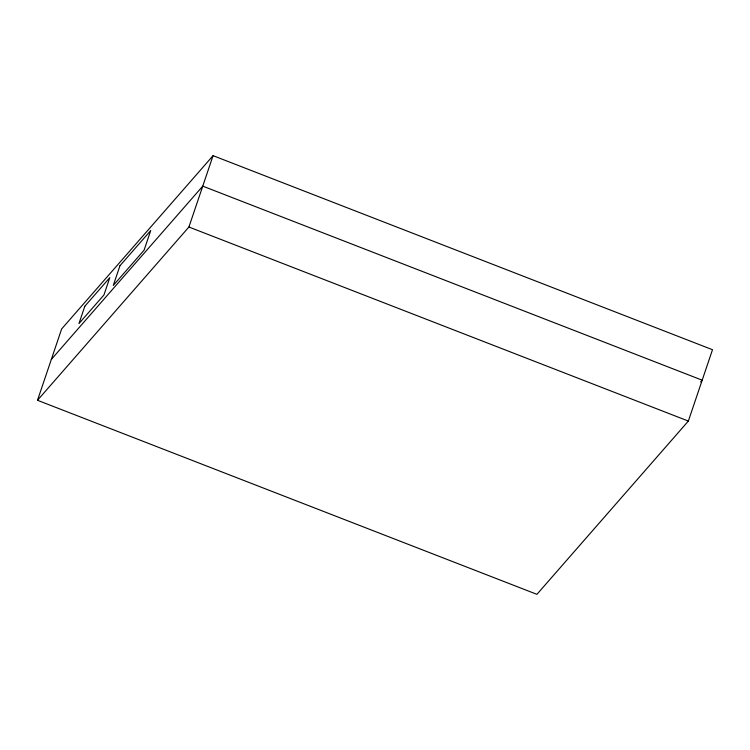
<?xml version="1.0" encoding="UTF-8"?>
<svg xmlns="http://www.w3.org/2000/svg" width="750" height="750" viewBox="0 0 750 750"><rect width="100%" height="100%" fill="white"/><g stroke="black" fill="none" stroke-linecap="round" stroke-linejoin="round"><path stroke-width="1.12" d="M37.5 400.284L61.65 328.931L213.075 155.662L712.5 349.716L688.35 421.069L536.925 594.338L37.5 400.284L188.916 227.016L213.075 155.662M51.337 359.4L202.762 186.131L702.188 380.184L700.65 381.938M188.916 227.016L688.35 421.069M84.816 306.244L78.947 323.578L103.95 294.966L109.819 277.631L84.816 306.244M119.953 265.734L113.288 285.431L144.066 250.209L150.741 230.512L119.953 265.734"/></g></svg>
